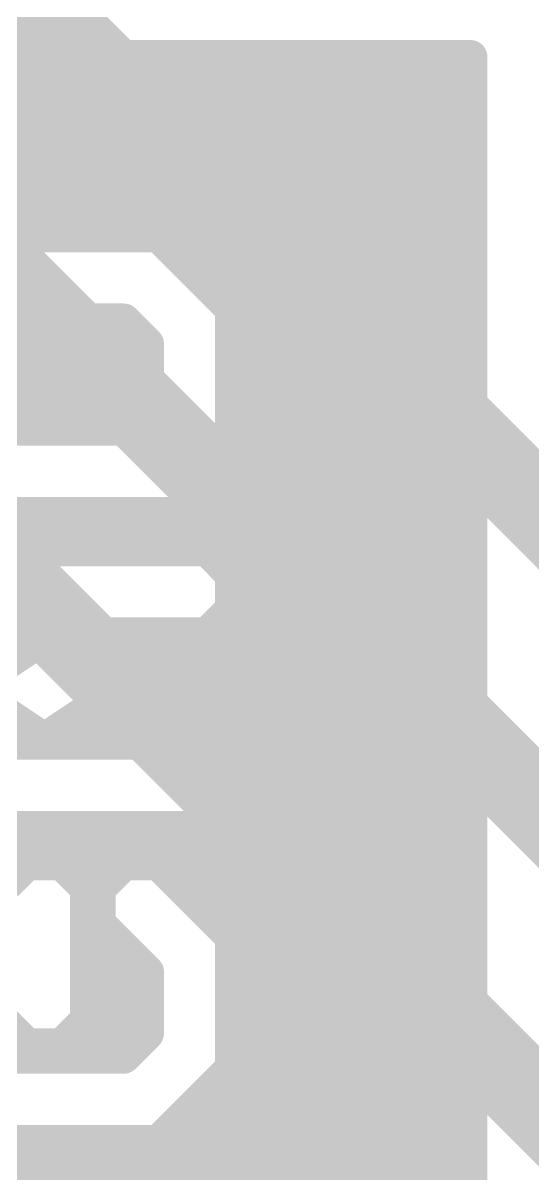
# Model space of a CAD drawing. Extents: x -38 to 87, y -12 to 48.
# Drawn here: x 10.096 to 11.617, y 2.769 to 6.198 of the extents above; entities that cross this region are included whole.
import ezdxf

# ---------------------------------------------------------------- set-up
doc = ezdxf.new("R2010")
doc.units = 0
for name, color, linetype in [('1', 12, 'CONTINUOUS'), ('21', 41, 'CONTINUOUS'), ('22', 40, 'CONTINUOUS')]:
    doc.layers.add(name, color=color, linetype=linetype)

msp = doc.modelspace()

# ---------------------------------------------------------------- linework, layer by layer
at = {"layer": '1', "const_width": 0.254}
for points in [[(7.366, 7.239), (11.938, 2.667)], [(8.382, 7.112), (12.319, 3.175)], [(9.525, 6.858), (12.7, 3.683)]]:
    msp.add_lwpolyline(points, dxfattribs=at)
at = {"layer": '21', "const_width": 0.1016}
for points in [[(6.35, 6.096), (11.43, 6.096)], [(11.43, 6.096), (11.43, 6.0706)], [(6.35, 6.0706), (11.43, 6.0706)], [(11.43, 6.0706), (11.43, 5.969)], [(6.35, 5.969), (11.43, 5.969)], [(11.43, 5.969), (11.43, 5.8674)], [(6.35, 5.8674), (11.43, 5.8674)], [(11.43, 5.8674), (11.43, 5.7658)], [(6.35, 5.7658), (11.43, 5.7658)], [(11.43, 5.7658), (11.43, 5.6642)], [(6.35, 5.6642), (11.43, 5.6642)], [(11.43, 5.6642), (11.43, 5.5626)], [(10.5003, 5.5652), (9.8189, 5.5652)], [(10.5029, 5.5626), (10.5003, 5.5652)], [(10.6045, 5.461), (10.5029, 5.5626)], [(10.5029, 5.5626), (11.43, 5.5626)], [(11.43, 5.5626), (11.43, 5.461)], [(10.7061, 5.3594), (10.6045, 5.461)], [(10.6045, 5.461), (11.43, 5.461)], [(11.43, 5.461), (11.43, 5.3594)], [(10.7188, 5.3467), (10.7061, 5.3594)], [(10.7061, 5.3594), (11.43, 5.3594)], [(10.7188, 5.2578), (10.7188, 5.3467)], [(11.43, 5.3594), (11.43, 5.2578)], [(9.9241, 5.3112), (10.3951, 5.3112)], [(10.3951, 5.3112), (10.4485, 5.2578)], [(9.8707, 5.2578), (10.4485, 5.2578)], [(10.4485, 5.2578), (10.4648, 5.2415)], [(10.4648, 5.2415), (10.4648, 5.1562)], [(10.7188, 5.1562), (10.7188, 5.2578)], [(10.7188, 5.2578), (11.43, 5.2578)], [(11.43, 5.2578), (11.43, 5.1562)], [(9.8545, 5.1562), (10.4648, 5.1562)], [(10.4648, 5.1562), (10.4648, 5.0546)], [(10.7188, 5.0546), (10.7188, 5.1562)], [(10.7188, 5.1562), (11.43, 5.1562)], [(11.43, 5.1562), (11.43, 5.0546)], [(9.8545, 5.0546), (10.4648, 5.0546)], [(10.4648, 5.0546), (10.4648, 4.989)], [(10.7188, 4.953), (10.7188, 5.0546)], [(10.7188, 5.0546), (11.43, 5.0546)], [(11.43, 5.0546), (11.43, 4.953)], [(10.4648, 4.989), (9.8545, 4.989)], [(10.7188, 4.8514), (10.7188, 4.953)], [(10.7188, 4.953), (11.43, 4.953)], [(11.43, 4.953), (11.43, 4.8514)], [(10.7188, 4.8094), (10.7188, 4.8514)], [(10.7188, 4.8514), (11.43, 4.8514)], [(11.43, 4.8514), (11.43, 4.7498)], [(10.6592, 4.7498), (10.7188, 4.8094)], [(10.6444, 4.735), (10.6592, 4.7498)], [(10.6592, 4.7498), (11.43, 4.7498)], [(11.43, 4.7498), (11.43, 4.6482)], [(9.6749, 4.735), (10.6444, 4.735)], [(6.35, 4.6482), (11.43, 4.6482)], [(11.43, 4.6482), (11.43, 4.5466)], [(10.5533, 4.6297), (9.6749, 4.6297)], [(10.5651, 4.6375), (10.5533, 4.6297)], [(10.6044, 4.6297), (10.5651, 4.6375)], [(10.6444, 4.6297), (10.6044, 4.6297)], [(10.6544, 4.6197), (10.6444, 4.6297)], [(10.6683, 4.6169), (10.6544, 4.6197)], [(10.6905, 4.5836), (10.6683, 4.6169)], [(10.7188, 4.5553), (10.6905, 4.5836)], [(10.7188, 4.5466), (10.7188, 4.5553)], [(10.7188, 4.5411), (10.7188, 4.5466)], [(10.7188, 4.5466), (11.43, 4.5466)], [(11.43, 4.5466), (11.43, 4.445)], [(10.7266, 4.5293), (10.7188, 4.5411)], [(10.7188, 4.4901), (10.7266, 4.5293)], [(10.7188, 4.4501), (10.7188, 4.4901)], [(10.7088, 4.4401), (10.7137, 4.445)], [(10.7137, 4.445), (10.7188, 4.4501)], [(10.7137, 4.445), (11.43, 4.445)], [(11.43, 4.445), (11.43, 4.3434)], [(10.6727, 4.404), (10.706, 4.4262)], [(10.706, 4.4262), (10.7088, 4.4401)], [(9.6749, 4.3757), (10.1724, 4.3757)], [(10.1724, 4.3757), (9.689, 4.0534)], [(10.1469, 4.0534), (10.6303, 4.3757)], [(10.6303, 4.3757), (10.6444, 4.3757)], [(10.6444, 4.3757), (10.6727, 4.404)], [(8.0419, 4.3434), (10.124, 4.3434)], [(10.5819, 4.3434), (11.43, 4.3434)], [(11.43, 4.3434), (11.43, 4.2418)], [(10.4295, 4.2418), (11.43, 4.2418)], [(11.43, 4.2418), (11.43, 4.1402)], [(10.2771, 4.1402), (11.43, 4.1402)], [(11.43, 4.1402), (11.43, 4.0386)], [(10.6444, 4.0534), (10.1469, 4.0534)], [(10.6592, 4.0386), (10.6444, 4.0534)], [(10.7188, 3.979), (10.6592, 4.0386)], [(10.6592, 4.0386), (11.43, 4.0386)], [(11.43, 4.0386), (11.43, 3.937)], [(10.7188, 3.937), (10.7188, 3.979)], [(10.7188, 3.8738), (10.7188, 3.937)], [(10.7188, 3.937), (11.43, 3.937)], [(11.43, 3.937), (11.43, 3.8354)], [(10.6804, 3.8354), (10.7188, 3.8738)], [(10.6444, 3.7994), (10.6804, 3.8354)], [(10.6804, 3.8354), (11.43, 3.8354)], [(11.43, 3.8354), (11.43, 3.7338)], [(9.7659, 3.7994), (10.6444, 3.7994)], [(6.35, 3.7338), (11.43, 3.7338)], [(11.43, 3.7338), (11.43, 3.6322)], [(10.107, 3.6941), (10.0451, 3.6322)], [(10.5003, 3.6941), (10.107, 3.6941)], [(10.5747, 3.6197), (10.5003, 3.6941)], [(10.5623, 3.6322), (11.43, 3.6322)], [(10.7188, 3.4757), (10.5747, 3.6197)], [(11.43, 3.6322), (11.43, 3.5306)], [(10.6639, 3.5306), (11.43, 3.5306)], [(11.43, 3.5306), (11.43, 3.429)], [(10.7188, 3.429), (10.7188, 3.4757)], [(10.2866, 3.429), (10.2866, 3.4401)], [(10.2866, 3.4401), (10.3951, 3.4401)], [(10.2866, 3.3274), (10.2866, 3.429)], [(10.2866, 3.429), (10.4063, 3.429)], [(10.3951, 3.4401), (10.4648, 3.3705)], [(10.7188, 3.3274), (10.7188, 3.429)], [(10.7188, 3.429), (11.43, 3.429)], [(11.43, 3.429), (11.43, 3.3274)], [(10.4648, 3.3705), (10.4648, 3.3274)], [(10.2866, 3.2264), (10.2866, 3.3274)], [(10.2866, 3.3274), (10.4648, 3.3274)], [(10.4648, 3.3274), (10.4648, 3.2258)], [(10.7188, 3.2258), (10.7188, 3.3274)], [(10.7188, 3.3274), (11.43, 3.3274)], [(11.43, 3.3274), (11.43, 3.2258)], [(10.0326, 3.2264), (10.107, 3.152)], [(10.2122, 3.152), (10.286, 3.2258)], [(10.286, 3.2258), (10.2866, 3.2264)], [(10.286, 3.2258), (10.4648, 3.2258)], [(10.4648, 3.2258), (10.4648, 3.1876)], [(10.7188, 3.1242), (10.7188, 3.2258)], [(10.7188, 3.2258), (11.43, 3.2258)], [(11.43, 3.2258), (11.43, 3.1242)], [(10.4648, 3.1876), (10.4014, 3.1242)], [(10.107, 3.152), (10.2122, 3.152)], [(9.9178, 3.1242), (10.4014, 3.1242)], [(10.3951, 3.1179), (9.9241, 3.1179)], [(10.4014, 3.1242), (10.3951, 3.1179)], [(10.7188, 3.0824), (10.7188, 3.1242)], [(10.7188, 3.1242), (11.43, 3.1242)], [(11.43, 3.1242), (11.43, 3.0226)], [(10.659, 3.0226), (10.7188, 3.0824)], [(10.5574, 2.921), (10.659, 3.0226)], [(10.659, 3.0226), (11.43, 3.0226)], [(11.43, 3.0226), (11.43, 2.921)], [(10.5003, 2.8639), (10.5574, 2.921)], [(10.5574, 2.921), (11.43, 2.921)], [(11.43, 2.921), (11.43, 2.8194)], [(9.8189, 2.8639), (10.5003, 2.8639)], [(6.35, 2.8194), (11.43, 2.8194)], [(11.43, 2.8194), (11.43, 2.7178)], [(6.35, 2.7178), (11.43, 2.7178)], [(11.43, 2.7178), (11.43, 2.6162)]]:
    msp.add_lwpolyline(points, dxfattribs=at)
at = {"layer": '21', "const_width": 0.0508}
for points in [[(11.4554, 6.096, 1), (11.4046, 6.096)], [(11.43, 6.0706, 1), (11.43, 6.1214)], [(11.4554, 6.0706, 1), (11.4046, 6.0706)], [(11.43, 6.0452, 1), (11.43, 6.096)], [(11.4046, 6.0706, 1), (11.4554, 6.0706)], [(11.4554, 5.969, 1), (11.4046, 5.969)], [(11.43, 5.9436, 1), (11.43, 5.9944)], [(11.4046, 5.969, 1), (11.4554, 5.969)], [(11.4554, 5.8674, 1), (11.4046, 5.8674)], [(11.43, 5.842, 1), (11.43, 5.8928)], [(11.4046, 5.8674, 1), (11.4554, 5.8674)], [(11.4554, 5.7658, 1), (11.4046, 5.7658)], [(11.43, 5.7404, 1), (11.43, 5.7912)], [(11.4046, 5.7658, 1), (11.4554, 5.7658)], [(11.4554, 5.6642, 1), (11.4046, 5.6642)], [(11.43, 5.6388, 1), (11.43, 5.6896)], [(11.4046, 5.6642, 1), (11.4554, 5.6642)], [(10.5183, 5.5832, 1), (10.4823, 5.5472)], [(10.5209, 5.5806, 1), (10.4849, 5.5446)], [(10.5029, 5.588, 1), (10.5029, 5.5372)], [(10.4849, 5.5446, 1), (10.5209, 5.5806)], [(10.5003, 5.5398, 1), (10.5003, 5.5906)], [(11.4554, 5.5626, 1), (11.4046, 5.5626)], [(11.43, 5.5372, 1), (11.43, 5.588)], [(11.4046, 5.5626, 1), (11.4554, 5.5626)], [(10.6225, 5.479, 1), (10.5865, 5.443)], [(10.6045, 5.4864, 1), (10.6045, 5.4356)], [(10.5865, 5.443, 1), (10.6225, 5.479)], [(11.4554, 5.461, 1), (11.4046, 5.461)], [(11.4046, 5.461, 1), (11.4554, 5.461)], [(11.43, 5.4356, 1), (11.43, 5.4864)], [(10.7241, 5.3774, 1), (10.6881, 5.3414)], [(10.7061, 5.3848, 1), (10.7061, 5.334)], [(10.6881, 5.3414, 1), (10.7241, 5.3774)], [(10.7442, 5.3467, 1), (10.6934, 5.3467)], [(10.7008, 5.3287, 1), (10.7368, 5.3647)], [(11.4554, 5.3594, 1), (11.4046, 5.3594)], [(11.4046, 5.3594, 1), (11.4554, 5.3594)], [(11.43, 5.334, 1), (11.43, 5.3848)], [(10.4131, 5.3292, 1), (10.3771, 5.2932)], [(10.3951, 5.2858, 1), (10.3951, 5.3366)], [(10.4665, 5.2758, 1), (10.4305, 5.2398)], [(10.4305, 5.2398, 1), (10.4665, 5.2758)], [(10.4902, 5.2415, 1), (10.4394, 5.2415)], [(10.4468, 5.2235, 1), (10.4828, 5.2595)], [(10.4485, 5.2324, 1), (10.4485, 5.2832)], [(10.7442, 5.2578, 1), (10.6934, 5.2578)], [(10.7188, 5.2832, 1), (10.7188, 5.2324)], [(10.6934, 5.2578, 1), (10.7442, 5.2578)], [(11.4554, 5.2578, 1), (11.4046, 5.2578)], [(11.4046, 5.2578, 1), (11.4554, 5.2578)], [(11.43, 5.2324, 1), (11.43, 5.2832)], [(10.4902, 5.1562, 1), (10.4394, 5.1562)], [(10.4394, 5.1562, 1), (10.4902, 5.1562)], [(10.4648, 5.1308, 1), (10.4648, 5.1816)], [(10.7442, 5.1562, 1), (10.6934, 5.1562)], [(10.7188, 5.1816, 1), (10.7188, 5.1308)], [(10.6934, 5.1562, 1), (10.7442, 5.1562)], [(11.4554, 5.1562, 1), (11.4046, 5.1562)], [(11.4046, 5.1562, 1), (11.4554, 5.1562)], [(11.43, 5.1308, 1), (11.43, 5.1816)], [(10.4902, 5.0546, 1), (10.4394, 5.0546)], [(10.4394, 5.0546, 1), (10.4902, 5.0546)], [(10.4648, 5.0292, 1), (10.4648, 5.08)], [(10.7442, 5.0546, 1), (10.6934, 5.0546)], [(10.7188, 5.08, 1), (10.7188, 5.0292)], [(10.6934, 5.0546, 1), (10.7442, 5.0546)], [(11.4554, 5.0546, 1), (11.4046, 5.0546)], [(11.4046, 5.0546, 1), (11.4554, 5.0546)], [(11.43, 5.0292, 1), (11.43, 5.08)], [(10.4394, 4.989, 1), (10.4902, 4.989)], [(10.4648, 4.9636, 1), (10.4648, 5.0144)], [(10.7442, 4.953, 1), (10.6934, 4.953)], [(10.7188, 4.9784, 1), (10.7188, 4.9276)], [(10.6934, 4.953, 1), (10.7442, 4.953)], [(11.4554, 4.953, 1), (11.4046, 4.953)], [(11.4046, 4.953, 1), (11.4554, 4.953)], [(11.43, 4.9276, 1), (11.43, 4.9784)], [(10.7442, 4.8514, 1), (10.6934, 4.8514)], [(10.7188, 4.8768, 1), (10.7188, 4.826)], [(10.6934, 4.8514, 1), (10.7442, 4.8514)], [(11.4554, 4.8514, 1), (11.4046, 4.8514)], [(11.4046, 4.8514, 1), (11.4554, 4.8514)], [(11.43, 4.826, 1), (11.43, 4.8768)], [(10.7368, 4.7914, 1), (10.7008, 4.8274)], [(10.6592, 4.7752, 1), (10.6592, 4.7244)], [(10.6772, 4.7318, 1), (10.6412, 4.7678)], [(10.6934, 4.8094, 1), (10.7442, 4.8094)], [(11.4554, 4.7498, 1), (11.4046, 4.7498)], [(11.43, 4.7244, 1), (11.43, 4.7752)], [(10.6264, 4.753, 1), (10.6624, 4.717)], [(10.6412, 4.7678, 1), (10.6772, 4.7318)], [(10.6444, 4.7096, 1), (10.6444, 4.7604)], [(11.4046, 4.7498, 1), (11.4554, 4.7498)], [(11.4554, 4.6482, 1), (11.4046, 4.6482)], [(11.43, 4.6228, 1), (11.43, 4.6736)], [(10.5393, 4.6509, 1), (10.5673, 4.6085)], [(10.57, 4.6624, 1), (10.5602, 4.6126)], [(10.5791, 4.6163, 1), (10.5511, 4.6587)], [(10.5533, 4.6043, 1), (10.5533, 4.6551)], [(10.6044, 4.6551, 1), (10.6044, 4.6043)], [(10.5995, 4.6048, 1), (10.6093, 4.6546)], [(10.6624, 4.6477, 1), (10.6264, 4.6117)], [(10.6594, 4.6446, 1), (10.6494, 4.5948)], [(10.6894, 4.631, 1), (10.6472, 4.6028)], [(10.6444, 4.6043, 1), (10.6444, 4.6551)], [(10.6633, 4.592, 1), (10.6733, 4.6418)], [(11.4046, 4.6482, 1), (11.4554, 4.6482)], [(10.6364, 4.6017, 1), (10.6724, 4.6377)], [(10.7085, 4.6016, 1), (10.6725, 4.5656)], [(10.6694, 4.5695, 1), (10.7116, 4.5977)], [(10.7442, 4.5553, 1), (10.6934, 4.5553)], [(10.7442, 4.5466, 1), (10.6934, 4.5466)], [(10.7188, 4.572, 1), (10.7188, 4.5212)], [(10.7008, 4.5373, 1), (10.7368, 4.5733)], [(11.4554, 4.5466, 1), (11.4046, 4.5466)], [(11.43, 4.5212, 1), (11.43, 4.572)], [(10.74, 4.5551, 1), (10.6976, 4.5271)], [(10.6934, 4.5466, 1), (10.7442, 4.5466)], [(10.6934, 4.5411, 1), (10.7442, 4.5411)], [(10.7515, 4.5243, 1), (10.7017, 4.5343)], [(10.7054, 4.5153, 1), (10.7478, 4.5433)], [(11.4046, 4.5466, 1), (11.4554, 4.5466)], [(10.7442, 4.4901, 1), (10.6934, 4.4901)], [(10.7137, 4.4704, 1), (10.7137, 4.4196)], [(10.6939, 4.4951, 1), (10.7437, 4.4851)], [(10.7317, 4.427, 1), (10.6957, 4.463)], [(10.7368, 4.4321, 1), (10.7008, 4.4681)], [(11.4554, 4.445, 1), (11.4046, 4.445)], [(11.43, 4.4196, 1), (11.43, 4.4704)], [(10.6908, 4.4581, 1), (10.7268, 4.4221)], [(10.7337, 4.4351, 1), (10.6839, 4.4451)], [(10.6957, 4.463, 1), (10.7317, 4.427)], [(10.7201, 4.4051, 1), (10.6919, 4.4473)], [(10.6934, 4.4501, 1), (10.7442, 4.4501)], [(11.4046, 4.445, 1), (11.4554, 4.445)], [(10.1865, 4.3546, 1), (10.1583, 4.3968)], [(10.1724, 4.3503, 1), (10.1724, 4.4011)], [(10.6303, 4.4011, 1), (10.6303, 4.3503)], [(10.6444, 4.3546, 1), (10.6162, 4.3968)], [(10.6444, 4.3503, 1), (10.6444, 4.4011)], [(10.6586, 4.4251, 1), (10.6868, 4.3829)], [(10.6907, 4.386, 1), (10.6547, 4.422)], [(10.6811, 4.4312, 1), (10.7309, 4.4212)], [(10.124, 4.318, 1), (10.124, 4.3688)], [(10.5819, 4.3688, 1), (10.5819, 4.318)], [(10.6264, 4.3937, 1), (10.6624, 4.3577)], [(11.4554, 4.3434, 1), (11.4046, 4.3434)], [(11.43, 4.318, 1), (11.43, 4.3688)], [(11.4046, 4.3434, 1), (11.4554, 4.3434)], [(10.4295, 4.2672, 1), (10.4295, 4.2164)], [(11.4554, 4.2418, 1), (11.4046, 4.2418)], [(11.43, 4.2164, 1), (11.43, 4.2672)], [(11.4046, 4.2418, 1), (11.4554, 4.2418)], [(10.2771, 4.1656, 1), (10.2771, 4.1148)], [(11.4554, 4.1402, 1), (11.4046, 4.1402)], [(11.43, 4.1148, 1), (11.43, 4.1656)], [(11.4046, 4.1402, 1), (11.4554, 4.1402)], [(10.1469, 4.0788, 1), (10.1469, 4.028)], [(10.1328, 4.0745, 1), (10.161, 4.0323)], [(10.6624, 4.0714, 1), (10.6264, 4.0354)], [(10.6772, 4.0566, 1), (10.6412, 4.0206)], [(10.6592, 4.064, 1), (10.6592, 4.0132)], [(10.6412, 4.0206, 1), (10.6772, 4.0566)], [(10.6444, 4.028, 1), (10.6444, 4.0788)], [(11.4554, 4.0386, 1), (11.4046, 4.0386)], [(11.43, 4.0132, 1), (11.43, 4.064)], [(11.4046, 4.0386, 1), (11.4554, 4.0386)], [(10.7442, 3.979, 1), (10.6934, 3.979)], [(10.7008, 3.961, 1), (10.7368, 3.997)], [(10.7442, 3.937, 1), (10.6934, 3.937)], [(10.7188, 3.9624, 1), (10.7188, 3.9116)], [(11.4554, 3.937, 1), (11.4046, 3.937)], [(11.43, 3.9116, 1), (11.43, 3.9624)], [(10.6934, 3.937, 1), (10.7442, 3.937)], [(11.4046, 3.937, 1), (11.4554, 3.937)], [(10.7368, 3.8558, 1), (10.7008, 3.8918)], [(10.6624, 3.8534, 1), (10.6984, 3.8174)], [(10.6804, 3.8608, 1), (10.6804, 3.81)], [(10.6984, 3.8174, 1), (10.6624, 3.8534)], [(10.6934, 3.8738, 1), (10.7442, 3.8738)], [(11.4554, 3.8354, 1), (11.4046, 3.8354)], [(11.43, 3.81, 1), (11.43, 3.8608)], [(10.6264, 3.8174, 1), (10.6624, 3.7814)], [(10.6444, 3.774, 1), (10.6444, 3.8248)], [(11.4046, 3.8354, 1), (11.4554, 3.8354)], [(11.4554, 3.7338, 1), (11.4046, 3.7338)], [(11.43, 3.7084, 1), (11.43, 3.7592)], [(10.107, 3.7195, 1), (10.107, 3.6687)], [(10.125, 3.6761, 1), (10.089, 3.7121)], [(10.5183, 3.7121, 1), (10.4823, 3.6761)], [(10.5003, 3.6687, 1), (10.5003, 3.7195)], [(11.4046, 3.7338, 1), (11.4554, 3.7338)], [(10.5623, 3.6576, 1), (10.5623, 3.6068)], [(10.5927, 3.6377, 1), (10.5567, 3.6017)], [(11.4554, 3.6322, 1), (11.4046, 3.6322)], [(11.43, 3.6068, 1), (11.43, 3.6576)], [(10.5567, 3.6017, 1), (10.5927, 3.6377)], [(11.4046, 3.6322, 1), (11.4554, 3.6322)], [(10.6639, 3.556, 1), (10.6639, 3.5052)], [(11.4554, 3.5306, 1), (11.4046, 3.5306)], [(11.43, 3.5052, 1), (11.43, 3.556)], [(11.4046, 3.5306, 1), (11.4554, 3.5306)], [(10.7442, 3.4757, 1), (10.6934, 3.4757)], [(10.7008, 3.4577, 1), (10.7368, 3.4937)], [(10.312, 3.4401, 1), (10.2612, 3.4401)], [(10.2866, 3.4655, 1), (10.2866, 3.4147)], [(10.312, 3.429, 1), (10.2612, 3.429)], [(10.2866, 3.4544, 1), (10.2866, 3.4036)], [(10.413, 3.4581, 1), (10.3772, 3.4221)], [(10.3951, 3.4147, 1), (10.3951, 3.4655)], [(10.4063, 3.4036, 1), (10.4063, 3.4544)], [(10.7442, 3.429, 1), (10.6934, 3.429)], [(10.7188, 3.4544, 1), (10.7188, 3.4036)], [(11.4554, 3.429, 1), (11.4046, 3.429)], [(11.43, 3.4036, 1), (11.43, 3.4544)], [(10.2612, 3.429, 1), (10.312, 3.429)], [(10.6934, 3.429, 1), (10.7442, 3.429)], [(11.4046, 3.429, 1), (11.4554, 3.429)], [(10.4902, 3.3705, 1), (10.4394, 3.3705)], [(10.4469, 3.3525, 1), (10.4827, 3.3885)], [(10.312, 3.3274, 1), (10.2612, 3.3274)], [(10.2866, 3.3528, 1), (10.2866, 3.302)], [(10.4902, 3.3274, 1), (10.4394, 3.3274)], [(10.4648, 3.302, 1), (10.4648, 3.3528)], [(10.7442, 3.3274, 1), (10.6934, 3.3274)], [(10.7188, 3.3528, 1), (10.7188, 3.302)], [(11.4554, 3.3274, 1), (11.4046, 3.3274)], [(11.43, 3.302, 1), (11.43, 3.3528)], [(10.2612, 3.3274, 1), (10.312, 3.3274)], [(10.4394, 3.3274, 1), (10.4902, 3.3274)], [(10.6934, 3.3274, 1), (10.7442, 3.3274)], [(11.4046, 3.3274, 1), (11.4554, 3.3274)], [(10.268, 3.2438, 1), (10.304, 3.2078)], [(10.286, 3.2512, 1), (10.286, 3.2004)], [(10.304, 3.2078, 1), (10.268, 3.2438)], [(10.3046, 3.2084, 1), (10.2686, 3.2444)], [(10.4902, 3.2258, 1), (10.4394, 3.2258)], [(10.4648, 3.2004, 1), (10.4648, 3.2512)], [(10.7442, 3.2258, 1), (10.6934, 3.2258)], [(10.7188, 3.2512, 1), (10.7188, 3.2004)], [(11.4554, 3.2258, 1), (11.4046, 3.2258)], [(11.43, 3.2004, 1), (11.43, 3.2512)], [(10.2612, 3.2264, 1), (10.312, 3.2264)], [(10.4394, 3.2258, 1), (10.4902, 3.2258)], [(10.4828, 3.1696, 1), (10.4468, 3.2056)], [(10.6934, 3.2258, 1), (10.7442, 3.2258)], [(11.4046, 3.2258, 1), (11.4554, 3.2258)], [(10.107, 3.1774, 1), (10.107, 3.1266)], [(10.089, 3.134, 1), (10.125, 3.17)], [(10.1942, 3.17, 1), (10.2302, 3.134)], [(10.2122, 3.1266, 1), (10.2122, 3.1774)], [(10.4394, 3.1876, 1), (10.4902, 3.1876)], [(10.3771, 3.1359, 1), (10.4131, 3.0999)], [(10.3834, 3.1422, 1), (10.4194, 3.1062)], [(10.4194, 3.1062, 1), (10.3834, 3.1422)], [(10.3951, 3.0925, 1), (10.3951, 3.1433)], [(10.4014, 3.0988, 1), (10.4014, 3.1496)], [(10.7442, 3.1242, 1), (10.6934, 3.1242)], [(10.7188, 3.1496, 1), (10.7188, 3.0988)], [(11.4554, 3.1242, 1), (11.4046, 3.1242)], [(11.43, 3.0988, 1), (11.43, 3.1496)], [(10.6934, 3.1242, 1), (10.7442, 3.1242)], [(10.7368, 3.0644, 1), (10.7008, 3.1004)], [(11.4046, 3.1242, 1), (11.4554, 3.1242)], [(10.6934, 3.0824, 1), (10.7442, 3.0824)], [(10.641, 3.0406, 1), (10.677, 3.0046)], [(10.659, 3.048, 1), (10.659, 2.9972)], [(10.677, 3.0046, 1), (10.641, 3.0406)], [(11.4554, 3.0226, 1), (11.4046, 3.0226)], [(11.43, 2.9972, 1), (11.43, 3.048)], [(11.4046, 3.0226, 1), (11.4554, 3.0226)], [(10.5394, 2.939, 1), (10.5754, 2.903)], [(10.5574, 2.9464, 1), (10.5574, 2.8956)], [(10.5754, 2.903, 1), (10.5394, 2.939)], [(11.4554, 2.921, 1), (11.4046, 2.921)], [(11.43, 2.8956, 1), (11.43, 2.9464)], [(10.5003, 2.8385, 1), (10.5003, 2.8893)], [(11.4046, 2.921, 1), (11.4554, 2.921)], [(10.4823, 2.8819, 1), (10.5183, 2.8459)], [(11.4554, 2.8194, 1), (11.4046, 2.8194)], [(11.43, 2.794, 1), (11.43, 2.8448)], [(11.4046, 2.8194, 1), (11.4554, 2.8194)]]:
    msp.add_lwpolyline(points, format="xyb", dxfattribs=at)
at = {"layer": '22', "const_width": 0.1016}
for points in [[(11.43, 6.096), (6.35, 6.096)], [(11.43, 6.0706), (11.43, 6.096)], [(11.43, 6.0706), (6.35, 6.0706)], [(11.43, 5.969), (11.43, 6.0706)], [(11.43, 5.969), (6.35, 5.969)], [(11.43, 5.8674), (11.43, 5.969)], [(11.43, 5.8674), (6.35, 5.8674)], [(11.43, 5.7658), (11.43, 5.8674)], [(11.43, 5.7658), (6.35, 5.7658)], [(11.43, 5.6642), (11.43, 5.7658)], [(11.43, 5.6642), (6.35, 5.6642)], [(11.43, 5.5626), (11.43, 5.6642)], [(9.8197, 5.5652), (10.5011, 5.5652)], [(10.5011, 5.5652), (10.5037, 5.5626)], [(10.5037, 5.5626), (10.6451, 5.4211)], [(11.43, 5.5626), (10.5037, 5.5626)], [(11.43, 5.461), (11.43, 5.5626)], [(11.43, 5.461), (10.6053, 5.461)], [(11.43, 5.3594), (11.43, 5.461)], [(10.6451, 5.4211), (10.7195, 5.3467)], [(11.43, 5.3594), (10.7069, 5.3594)], [(10.7195, 5.3467), (10.7195, 5.2578)], [(11.43, 5.2578), (11.43, 5.3594)], [(10.3959, 5.3112), (9.9249, 5.3112)], [(10.4655, 5.2415), (10.3959, 5.3112)], [(10.4493, 5.2578), (9.8715, 5.2578)], [(10.4655, 5.1562), (10.4655, 5.2415)], [(10.7195, 5.2578), (10.7195, 5.1562)], [(11.43, 5.2578), (10.7195, 5.2578)], [(11.43, 5.1562), (11.43, 5.2578)], [(10.4655, 5.1562), (9.8552, 5.1562)], [(10.4655, 5.0546), (10.4655, 5.1562)], [(10.7195, 5.1562), (10.7195, 5.0546)], [(11.43, 5.1562), (10.7195, 5.1562)], [(11.43, 5.0546), (11.43, 5.1562)], [(10.4655, 5.0546), (9.8552, 5.0546)], [(10.4655, 4.989), (10.4655, 5.0546)], [(10.7195, 5.0546), (10.7195, 4.953)], [(11.43, 5.0546), (10.7195, 5.0546)], [(11.43, 4.953), (11.43, 5.0546)], [(9.8552, 4.989), (10.4655, 4.989)], [(10.7195, 4.953), (10.7195, 4.8514)], [(11.43, 4.953), (10.7195, 4.953)], [(11.43, 4.8514), (11.43, 4.953)], [(10.7195, 4.8514), (10.7195, 4.8094)], [(11.43, 4.8514), (10.7195, 4.8514)], [(11.43, 4.7498), (11.43, 4.8514)], [(10.7195, 4.8094), (10.6451, 4.735)], [(11.43, 4.7498), (10.66, 4.7498)], [(11.43, 4.6482), (11.43, 4.7498)], [(10.6451, 4.735), (9.6756, 4.735)], [(11.43, 4.6482), (6.35, 4.6482)], [(11.43, 4.5466), (11.43, 4.6482)], [(9.7667, 4.6297), (10.6451, 4.6297)], [(10.6451, 4.6297), (10.7195, 4.5553)], [(10.7195, 4.5553), (10.7195, 4.5466)], [(10.7195, 4.5466), (10.7195, 4.4501)], [(11.43, 4.5466), (10.7195, 4.5466)], [(11.43, 4.445), (11.43, 4.5466)], [(10.7195, 4.4501), (10.6451, 4.3757)], [(11.43, 4.445), (10.7145, 4.445)], [(11.43, 4.3434), (11.43, 4.445)], [(10.1731, 4.0534), (9.6897, 4.3757)], [(10.6451, 4.3757), (10.1476, 4.3757)], [(10.1476, 4.3757), (10.631, 4.0534)], [(11.43, 4.3434), (10.196, 4.3434)], [(11.43, 4.2418), (11.43, 4.3434)], [(11.43, 4.2418), (10.3484, 4.2418)], [(11.43, 4.1402), (11.43, 4.2418)], [(11.43, 4.1402), (10.5008, 4.1402)], [(11.43, 4.0386), (11.43, 4.1402)], [(9.6756, 4.0534), (10.1731, 4.0534)], [(10.631, 4.0534), (10.6451, 4.0534)], [(10.6451, 4.0534), (10.6734, 4.0251)], [(11.43, 4.0386), (10.66, 4.0386)], [(11.43, 3.937), (11.43, 4.0386)], [(10.6734, 4.0251), (10.7068, 4.0029)], [(10.7068, 4.0029), (10.7095, 3.989)], [(10.7095, 3.989), (10.7195, 3.979)], [(10.7195, 3.979), (10.7195, 3.939)], [(10.7195, 3.939), (10.7274, 3.8998)], [(11.43, 3.937), (10.7199, 3.937)], [(11.43, 3.8354), (11.43, 3.937)], [(10.7274, 3.8998), (10.7195, 3.888)], [(10.7195, 3.8738), (10.6912, 3.8455)], [(10.7195, 3.888), (10.7195, 3.8738)], [(10.6912, 3.8455), (10.669, 3.8122)], [(11.43, 3.8354), (10.6845, 3.8354)], [(11.43, 3.7338), (11.43, 3.8354)], [(10.5541, 3.7994), (9.6756, 3.7994)], [(10.5659, 3.7916), (10.5541, 3.7994)], [(10.6051, 3.7994), (10.5659, 3.7916)], [(10.6451, 3.7994), (10.6051, 3.7994)], [(10.6551, 3.8094), (10.6451, 3.7994)], [(10.669, 3.8122), (10.6551, 3.8094)], [(11.43, 3.7338), (6.35, 3.7338)], [(11.43, 3.6322), (11.43, 3.7338)], [(9.8197, 3.6941), (10.213, 3.6941)], [(10.213, 3.6941), (10.2749, 3.6322)], [(10.3215, 3.6197), (10.3959, 3.6941)], [(10.3959, 3.6941), (10.5011, 3.6941)], [(10.5011, 3.6941), (10.563, 3.6322)], [(10.2749, 3.6322), (10.2874, 3.6197)], [(10.3339, 3.6322), (10.2749, 3.6322)], [(10.2874, 3.6197), (10.2874, 3.5306)], [(10.3215, 3.5306), (10.3215, 3.6197)], [(10.563, 3.6322), (10.6646, 3.5306)], [(11.43, 3.6322), (10.563, 3.6322)], [(11.43, 3.5306), (11.43, 3.6322)], [(10.2874, 3.5306), (10.2874, 3.429)], [(10.3215, 3.5306), (10.2874, 3.5306)], [(10.3215, 3.5145), (10.3215, 3.5306)], [(10.6646, 3.5306), (10.7195, 3.4757)], [(11.43, 3.5306), (10.6646, 3.5306)], [(11.43, 3.429), (11.43, 3.5306)], [(10.407, 3.429), (10.3215, 3.5145)], [(10.7195, 3.4757), (10.7195, 3.429)], [(10.2874, 3.429), (10.2874, 3.3274)], [(10.407, 3.429), (10.2874, 3.429)], [(10.4655, 3.3705), (10.407, 3.429)], [(10.7195, 3.429), (10.7195, 3.3274)], [(11.43, 3.429), (10.7195, 3.429)], [(11.43, 3.3274), (11.43, 3.429)], [(10.4655, 3.3274), (10.4655, 3.3705)], [(10.2874, 3.3274), (10.2874, 3.2264)], [(10.4655, 3.3274), (10.2874, 3.3274)], [(10.4655, 3.2258), (10.4655, 3.3274)], [(10.7195, 3.3274), (10.7195, 3.2258)], [(11.43, 3.3274), (10.7195, 3.3274)], [(11.43, 3.2258), (11.43, 3.3274)], [(10.1078, 3.152), (10.034, 3.2258)], [(10.2874, 3.2264), (10.213, 3.152)], [(10.4655, 3.2258), (10.2867, 3.2258)], [(10.4655, 3.1876), (10.4655, 3.2258)], [(10.7195, 3.2258), (10.7195, 3.1242)], [(11.43, 3.2258), (10.7195, 3.2258)], [(11.43, 3.1242), (11.43, 3.2258)], [(10.3959, 3.1179), (10.4655, 3.1876)], [(10.213, 3.152), (10.1078, 3.152)], [(10.4022, 3.1242), (9.9186, 3.1242)], [(9.9249, 3.1179), (10.3959, 3.1179)], [(10.7195, 3.1242), (10.7195, 3.0824)], [(11.43, 3.1242), (10.7195, 3.1242)], [(11.43, 3.0226), (11.43, 3.1242)], [(10.7195, 3.0824), (10.5755, 2.9383)], [(11.43, 3.0226), (10.6598, 3.0226)], [(11.43, 2.921), (11.43, 3.0226)], [(10.5755, 2.9383), (10.5582, 2.921)], [(10.5582, 2.921), (10.5011, 2.8639)], [(11.43, 2.921), (10.5582, 2.921)], [(11.43, 2.8194), (11.43, 2.921)], [(10.5011, 2.8639), (9.8197, 2.8639)], [(11.43, 2.8194), (6.35, 2.8194)], [(11.43, 2.7178), (11.43, 2.8194)], [(11.43, 2.7178), (6.35, 2.7178)], [(11.43, 2.6162), (11.43, 2.7178)]]:
    msp.add_lwpolyline(points, dxfattribs=at)
at = {"layer": '22', "const_width": 0.0508}
for points in [[(11.4554, 6.096, 1), (11.4046, 6.096)], [(11.43, 6.0706, 1), (11.43, 6.1214)], [(11.4554, 6.0706, 1), (11.4046, 6.0706)], [(11.43, 6.0452, 1), (11.43, 6.096)], [(11.4046, 6.0706, 1), (11.4554, 6.0706)], [(11.4554, 5.969, 1), (11.4046, 5.969)], [(11.43, 5.9436, 1), (11.43, 5.9944)], [(11.4046, 5.969, 1), (11.4554, 5.969)], [(11.4554, 5.8674, 1), (11.4046, 5.8674)], [(11.43, 5.842, 1), (11.43, 5.8928)], [(11.4046, 5.8674, 1), (11.4554, 5.8674)], [(11.4554, 5.7658, 1), (11.4046, 5.7658)], [(11.43, 5.7404, 1), (11.43, 5.7912)], [(11.4046, 5.7658, 1), (11.4554, 5.7658)], [(11.4554, 5.6642, 1), (11.4046, 5.6642)], [(11.43, 5.6388, 1), (11.43, 5.6896)], [(11.4046, 5.6642, 1), (11.4554, 5.6642)], [(10.5191, 5.5832, 1), (10.4831, 5.5472)], [(10.5217, 5.5806, 1), (10.4857, 5.5446)], [(10.5037, 5.588, 1), (10.5037, 5.5372)], [(10.4857, 5.5446, 1), (10.5217, 5.5806)], [(10.5011, 5.5398, 1), (10.5011, 5.5906)], [(11.4554, 5.5626, 1), (11.4046, 5.5626)], [(11.43, 5.5372, 1), (11.43, 5.588)], [(11.4046, 5.5626, 1), (11.4554, 5.5626)], [(10.6053, 5.4864, 1), (10.6053, 5.4356)], [(11.4554, 5.461, 1), (11.4046, 5.461)], [(11.4046, 5.461, 1), (11.4554, 5.461)], [(11.43, 5.4356, 1), (11.43, 5.4864)], [(10.6631, 5.4391, 1), (10.6271, 5.4031)], [(10.6271, 5.4031, 1), (10.6631, 5.4391)], [(10.7069, 5.3848, 1), (10.7069, 5.334)], [(10.7449, 5.3467, 1), (10.6941, 5.3467)], [(10.7015, 5.3287, 1), (10.7375, 5.3647)], [(11.4554, 5.3594, 1), (11.4046, 5.3594)], [(11.4046, 5.3594, 1), (11.4554, 5.3594)], [(11.43, 5.334, 1), (11.43, 5.3848)], [(10.4139, 5.3291, 1), (10.3779, 5.2933)], [(10.3959, 5.2858, 1), (10.3959, 5.3366)], [(10.4909, 5.2415, 1), (10.4401, 5.2415)], [(10.4475, 5.2236, 1), (10.4835, 5.2594)], [(10.4493, 5.2324, 1), (10.4493, 5.2832)], [(10.7449, 5.2578, 1), (10.6941, 5.2578)], [(10.7195, 5.2832, 1), (10.7195, 5.2324)], [(10.6941, 5.2578, 1), (10.7449, 5.2578)], [(11.4554, 5.2578, 1), (11.4046, 5.2578)], [(11.4046, 5.2578, 1), (11.4554, 5.2578)], [(11.43, 5.2324, 1), (11.43, 5.2832)], [(10.4909, 5.1562, 1), (10.4401, 5.1562)], [(10.4401, 5.1562, 1), (10.4909, 5.1562)], [(10.4655, 5.1308, 1), (10.4655, 5.1816)], [(10.7449, 5.1562, 1), (10.6941, 5.1562)], [(10.7195, 5.1816, 1), (10.7195, 5.1308)], [(10.6941, 5.1562, 1), (10.7449, 5.1562)], [(11.4554, 5.1562, 1), (11.4046, 5.1562)], [(11.4046, 5.1562, 1), (11.4554, 5.1562)], [(11.43, 5.1308, 1), (11.43, 5.1816)], [(10.4909, 5.0546, 1), (10.4401, 5.0546)], [(10.4401, 5.0546, 1), (10.4909, 5.0546)], [(10.4655, 5.0292, 1), (10.4655, 5.08)], [(10.7449, 5.0546, 1), (10.6941, 5.0546)], [(10.7195, 5.08, 1), (10.7195, 5.0292)], [(10.6941, 5.0546, 1), (10.7449, 5.0546)], [(11.4554, 5.0546, 1), (11.4046, 5.0546)], [(11.4046, 5.0546, 1), (11.4554, 5.0546)], [(11.43, 5.0292, 1), (11.43, 5.08)], [(10.4401, 4.989, 1), (10.4909, 4.989)], [(10.4655, 4.9636, 1), (10.4655, 5.0144)], [(10.7449, 4.953, 1), (10.6941, 4.953)], [(10.7195, 4.9784, 1), (10.7195, 4.9276)], [(10.6941, 4.953, 1), (10.7449, 4.953)], [(11.4554, 4.953, 1), (11.4046, 4.953)], [(11.4046, 4.953, 1), (11.4554, 4.953)], [(11.43, 4.9276, 1), (11.43, 4.9784)], [(10.7449, 4.8514, 1), (10.6941, 4.8514)], [(10.7195, 4.8768, 1), (10.7195, 4.826)], [(10.6941, 4.8514, 1), (10.7449, 4.8514)], [(11.4554, 4.8514, 1), (11.4046, 4.8514)], [(11.4046, 4.8514, 1), (11.4554, 4.8514)], [(11.43, 4.826, 1), (11.43, 4.8768)], [(10.7375, 4.7914, 1), (10.7015, 4.8274)], [(10.66, 4.7752, 1), (10.66, 4.7244)], [(10.6941, 4.8094, 1), (10.7449, 4.8094)], [(11.4554, 4.7498, 1), (11.4046, 4.7498)], [(11.43, 4.7244, 1), (11.43, 4.7752)], [(10.6271, 4.753, 1), (10.6631, 4.717)], [(10.6451, 4.7096, 1), (10.6451, 4.7604)], [(11.4046, 4.7498, 1), (11.4554, 4.7498)], [(11.4554, 4.6482, 1), (11.4046, 4.6482)], [(11.43, 4.6228, 1), (11.43, 4.6736)], [(10.6631, 4.6477, 1), (10.6271, 4.6117)], [(10.6451, 4.6043, 1), (10.6451, 4.6551)], [(11.4046, 4.6482, 1), (11.4554, 4.6482)], [(10.7449, 4.5553, 1), (10.6941, 4.5553)], [(10.7449, 4.5466, 1), (10.6941, 4.5466)], [(10.7195, 4.572, 1), (10.7195, 4.5212)], [(10.7015, 4.5373, 1), (10.7375, 4.5733)], [(11.4554, 4.5466, 1), (11.4046, 4.5466)], [(11.43, 4.5212, 1), (11.43, 4.572)], [(10.6941, 4.5466, 1), (10.7449, 4.5466)], [(11.4046, 4.5466, 1), (11.4554, 4.5466)], [(10.7145, 4.4704, 1), (10.7145, 4.4196)], [(10.7375, 4.4321, 1), (10.7015, 4.4681)], [(11.4554, 4.445, 1), (11.4046, 4.445)], [(11.43, 4.4196, 1), (11.43, 4.4704)], [(10.6941, 4.4501, 1), (10.7449, 4.4501)], [(11.4046, 4.445, 1), (11.4554, 4.445)], [(10.1476, 4.4011, 1), (10.1476, 4.3503)], [(10.1617, 4.3968, 1), (10.1335, 4.3546)], [(10.6451, 4.3503, 1), (10.6451, 4.4011)], [(10.196, 4.3688, 1), (10.196, 4.318)], [(10.6271, 4.3937, 1), (10.6631, 4.3577)], [(11.4554, 4.3434, 1), (11.4046, 4.3434)], [(11.43, 4.318, 1), (11.43, 4.3688)], [(11.4046, 4.3434, 1), (11.4554, 4.3434)], [(10.3484, 4.2672, 1), (10.3484, 4.2164)], [(11.4554, 4.2418, 1), (11.4046, 4.2418)], [(11.43, 4.2164, 1), (11.43, 4.2672)], [(11.4046, 4.2418, 1), (11.4554, 4.2418)], [(10.5008, 4.1656, 1), (10.5008, 4.1148)], [(11.4554, 4.1402, 1), (11.4046, 4.1402)], [(11.43, 4.1148, 1), (11.43, 4.1656)], [(11.4046, 4.1402, 1), (11.4554, 4.1402)], [(10.159, 4.0323, 1), (10.1872, 4.0745)], [(10.1731, 4.028, 1), (10.1731, 4.0788)], [(10.631, 4.0788, 1), (10.631, 4.028)], [(10.6169, 4.0323, 1), (10.6451, 4.0745)], [(10.6631, 4.0714, 1), (10.6271, 4.0354)], [(10.66, 4.064, 1), (10.66, 4.0132)], [(10.6451, 4.028, 1), (10.6451, 4.0788)], [(11.4554, 4.0386, 1), (11.4046, 4.0386)], [(11.43, 4.0132, 1), (11.43, 4.064)], [(10.6875, 4.0463, 1), (10.6593, 4.0039)], [(10.6554, 4.0071, 1), (10.6914, 4.0431)], [(10.7317, 4.0077, 1), (10.6819, 3.9981)], [(10.6927, 3.9817, 1), (10.7209, 4.0241)], [(11.4046, 4.0386, 1), (11.4554, 4.0386)], [(10.7275, 4.007, 1), (10.6915, 3.971)], [(10.6846, 3.9842, 1), (10.7344, 3.9938)], [(10.7449, 3.979, 1), (10.6941, 3.979)], [(10.7015, 3.961, 1), (10.7375, 3.997)], [(10.7444, 3.944, 1), (10.6946, 3.934)], [(10.7199, 3.9624, 1), (10.7199, 3.9116)], [(11.4554, 3.937, 1), (11.4046, 3.937)], [(11.43, 3.9116, 1), (11.43, 3.9624)], [(10.6941, 3.939, 1), (10.7449, 3.939)], [(10.7485, 3.8857, 1), (10.7063, 3.9139)], [(11.4046, 3.937, 1), (11.4554, 3.937)], [(10.7449, 3.888, 1), (10.6941, 3.888)], [(10.6984, 3.9021, 1), (10.7406, 3.8739)], [(10.7375, 3.8558, 1), (10.7015, 3.8918)], [(10.7025, 3.8948, 1), (10.7523, 3.9048)], [(10.6845, 3.8608, 1), (10.6845, 3.81)], [(10.6732, 3.8635, 1), (10.7092, 3.8275)], [(10.7123, 3.8314, 1), (10.6701, 3.8596)], [(10.6941, 3.8738, 1), (10.7449, 3.8738)], [(11.4554, 3.8354, 1), (11.4046, 3.8354)], [(11.43, 3.81, 1), (11.43, 3.8608)], [(10.5681, 3.8206, 1), (10.5401, 3.7782)], [(10.5609, 3.8165, 1), (10.5709, 3.7667)], [(10.5541, 3.774, 1), (10.5541, 3.8248)], [(10.6051, 3.8248, 1), (10.6051, 3.774)], [(10.6101, 3.7745, 1), (10.6001, 3.8243)], [(10.6271, 3.8174, 1), (10.6631, 3.7814)], [(10.6501, 3.8343, 1), (10.6601, 3.7845)], [(10.6731, 3.7914, 1), (10.6371, 3.8274)], [(10.6479, 3.8263, 1), (10.6901, 3.7981)], [(10.6451, 3.774, 1), (10.6451, 3.8248)], [(10.674, 3.7873, 1), (10.664, 3.8371)], [(11.4046, 3.8354, 1), (11.4554, 3.8354)], [(10.5519, 3.7704, 1), (10.5799, 3.8128)], [(11.4554, 3.7338, 1), (11.4046, 3.7338)], [(11.43, 3.7084, 1), (11.43, 3.7592)], [(10.231, 3.7121, 1), (10.195, 3.6761)], [(10.213, 3.6687, 1), (10.213, 3.7195)], [(10.3959, 3.7195, 1), (10.3959, 3.6687)], [(10.4139, 3.6761, 1), (10.3779, 3.7121)], [(10.5191, 3.7121, 1), (10.4831, 3.6761)], [(10.5011, 3.6687, 1), (10.5011, 3.7195)], [(11.4046, 3.7338, 1), (11.4554, 3.7338)], [(10.2929, 3.6502, 1), (10.2569, 3.6142)], [(10.2749, 3.6576, 1), (10.2749, 3.6068)], [(10.2569, 3.6142, 1), (10.2929, 3.6502)], [(10.3128, 3.6197, 1), (10.262, 3.6197)], [(10.3469, 3.6197, 1), (10.2961, 3.6197)], [(10.3339, 3.6068, 1), (10.3339, 3.6576)], [(10.581, 3.6502, 1), (10.545, 3.6142)], [(10.563, 3.6576, 1), (10.563, 3.6068)], [(10.545, 3.6142, 1), (10.581, 3.6502)], [(11.4554, 3.6322, 1), (11.4046, 3.6322)], [(11.43, 3.6068, 1), (11.43, 3.6576)], [(10.2694, 3.6017, 1), (10.3054, 3.6377)], [(10.3035, 3.6377, 1), (10.3395, 3.6017)], [(11.4046, 3.6322, 1), (11.4554, 3.6322)], [(10.3128, 3.5306, 1), (10.262, 3.5306)], [(10.2874, 3.556, 1), (10.2874, 3.5052)], [(10.3469, 3.5306, 1), (10.2961, 3.5306)], [(10.3215, 3.5052, 1), (10.3215, 3.556)], [(10.6826, 3.5486, 1), (10.6466, 3.5126)], [(10.6646, 3.556, 1), (10.6646, 3.5052)], [(10.6466, 3.5126, 1), (10.6826, 3.5486)], [(11.4554, 3.5306, 1), (11.4046, 3.5306)], [(11.43, 3.5052, 1), (11.43, 3.556)], [(10.262, 3.5306, 1), (10.3128, 3.5306)], [(10.3395, 3.5325, 1), (10.3035, 3.4965)], [(10.2961, 3.5306, 1), (10.3469, 3.5306)], [(10.2961, 3.5145, 1), (10.3469, 3.5145)], [(11.4046, 3.5306, 1), (11.4554, 3.5306)], [(10.7449, 3.4757, 1), (10.6941, 3.4757)], [(10.7015, 3.4577, 1), (10.7375, 3.4937)], [(10.3128, 3.429, 1), (10.262, 3.429)], [(10.2874, 3.4544, 1), (10.2874, 3.4036)], [(10.425, 3.447, 1), (10.389, 3.411)], [(10.389, 3.411, 1), (10.425, 3.447)], [(10.407, 3.4036, 1), (10.407, 3.4544)], [(10.7449, 3.429, 1), (10.6941, 3.429)], [(10.7195, 3.4544, 1), (10.7195, 3.4036)], [(11.4554, 3.429, 1), (11.4046, 3.429)], [(11.43, 3.4036, 1), (11.43, 3.4544)], [(10.262, 3.429, 1), (10.3128, 3.429)], [(10.6941, 3.429, 1), (10.7449, 3.429)], [(11.4046, 3.429, 1), (11.4554, 3.429)], [(10.4909, 3.3705, 1), (10.4401, 3.3705)], [(10.4475, 3.3525, 1), (10.4835, 3.3885)], [(10.3128, 3.3274, 1), (10.262, 3.3274)], [(10.2874, 3.3528, 1), (10.2874, 3.302)], [(10.4909, 3.3274, 1), (10.4401, 3.3274)], [(10.4655, 3.302, 1), (10.4655, 3.3528)], [(10.7449, 3.3274, 1), (10.6941, 3.3274)], [(10.7195, 3.3528, 1), (10.7195, 3.302)], [(11.4554, 3.3274, 1), (11.4046, 3.3274)], [(11.43, 3.302, 1), (11.43, 3.3528)], [(10.262, 3.3274, 1), (10.3128, 3.3274)], [(10.4401, 3.3274, 1), (10.4909, 3.3274)], [(10.6941, 3.3274, 1), (10.7449, 3.3274)], [(11.4046, 3.3274, 1), (11.4554, 3.3274)], [(10.2867, 3.2512, 1), (10.2867, 3.2004)], [(10.3054, 3.2084, 1), (10.2694, 3.2444)], [(10.4909, 3.2258, 1), (10.4401, 3.2258)], [(10.4655, 3.2004, 1), (10.4655, 3.2512)], [(10.7449, 3.2258, 1), (10.6941, 3.2258)], [(10.7195, 3.2512, 1), (10.7195, 3.2004)], [(11.4554, 3.2258, 1), (11.4046, 3.2258)], [(11.43, 3.2004, 1), (11.43, 3.2512)], [(10.262, 3.2264, 1), (10.3128, 3.2264)], [(10.4401, 3.2258, 1), (10.4909, 3.2258)], [(10.4835, 3.1697, 1), (10.4475, 3.2055)], [(10.6941, 3.2258, 1), (10.7449, 3.2258)], [(11.4046, 3.2258, 1), (11.4554, 3.2258)], [(10.1078, 3.1774, 1), (10.1078, 3.1266)], [(10.0898, 3.134, 1), (10.1258, 3.17)], [(10.195, 3.17, 1), (10.231, 3.134)], [(10.213, 3.1266, 1), (10.213, 3.1774)], [(10.4401, 3.1876, 1), (10.4909, 3.1876)], [(10.3779, 3.1358, 1), (10.4139, 3.1)], [(10.3959, 3.0925, 1), (10.3959, 3.1433)], [(10.4022, 3.0988, 1), (10.4022, 3.1496)], [(10.7449, 3.1242, 1), (10.6941, 3.1242)], [(10.7195, 3.1496, 1), (10.7195, 3.0988)], [(11.4554, 3.1242, 1), (11.4046, 3.1242)], [(11.43, 3.0988, 1), (11.43, 3.1496)], [(10.6941, 3.1242, 1), (10.7449, 3.1242)], [(10.7375, 3.0644, 1), (10.7015, 3.1004)], [(11.4046, 3.1242, 1), (11.4554, 3.1242)], [(10.6941, 3.0824, 1), (10.7449, 3.0824)], [(10.6598, 3.048, 1), (10.6598, 2.9972)], [(11.4554, 3.0226, 1), (11.4046, 3.0226)], [(11.43, 2.9972, 1), (11.43, 3.048)], [(11.4046, 3.0226, 1), (11.4554, 3.0226)], [(10.5935, 2.9203, 1), (10.5575, 2.9563)], [(10.5402, 2.939, 1), (10.5762, 2.903)], [(10.5582, 2.9464, 1), (10.5582, 2.8956)], [(10.5762, 2.903, 1), (10.5402, 2.939)], [(10.5575, 2.9563, 1), (10.5935, 2.9203)], [(11.4554, 2.921, 1), (11.4046, 2.921)], [(11.43, 2.8956, 1), (11.43, 2.9464)], [(10.5011, 2.8385, 1), (10.5011, 2.8893)], [(11.4046, 2.921, 1), (11.4554, 2.921)], [(10.4831, 2.8819, 1), (10.5191, 2.8459)], [(11.4554, 2.8194, 1), (11.4046, 2.8194)], [(11.43, 2.794, 1), (11.43, 2.8448)], [(11.4046, 2.8194, 1), (11.4554, 2.8194)]]:
    msp.add_lwpolyline(points, format="xyb", dxfattribs=at)

doc.saveas('drawing.dxf')
